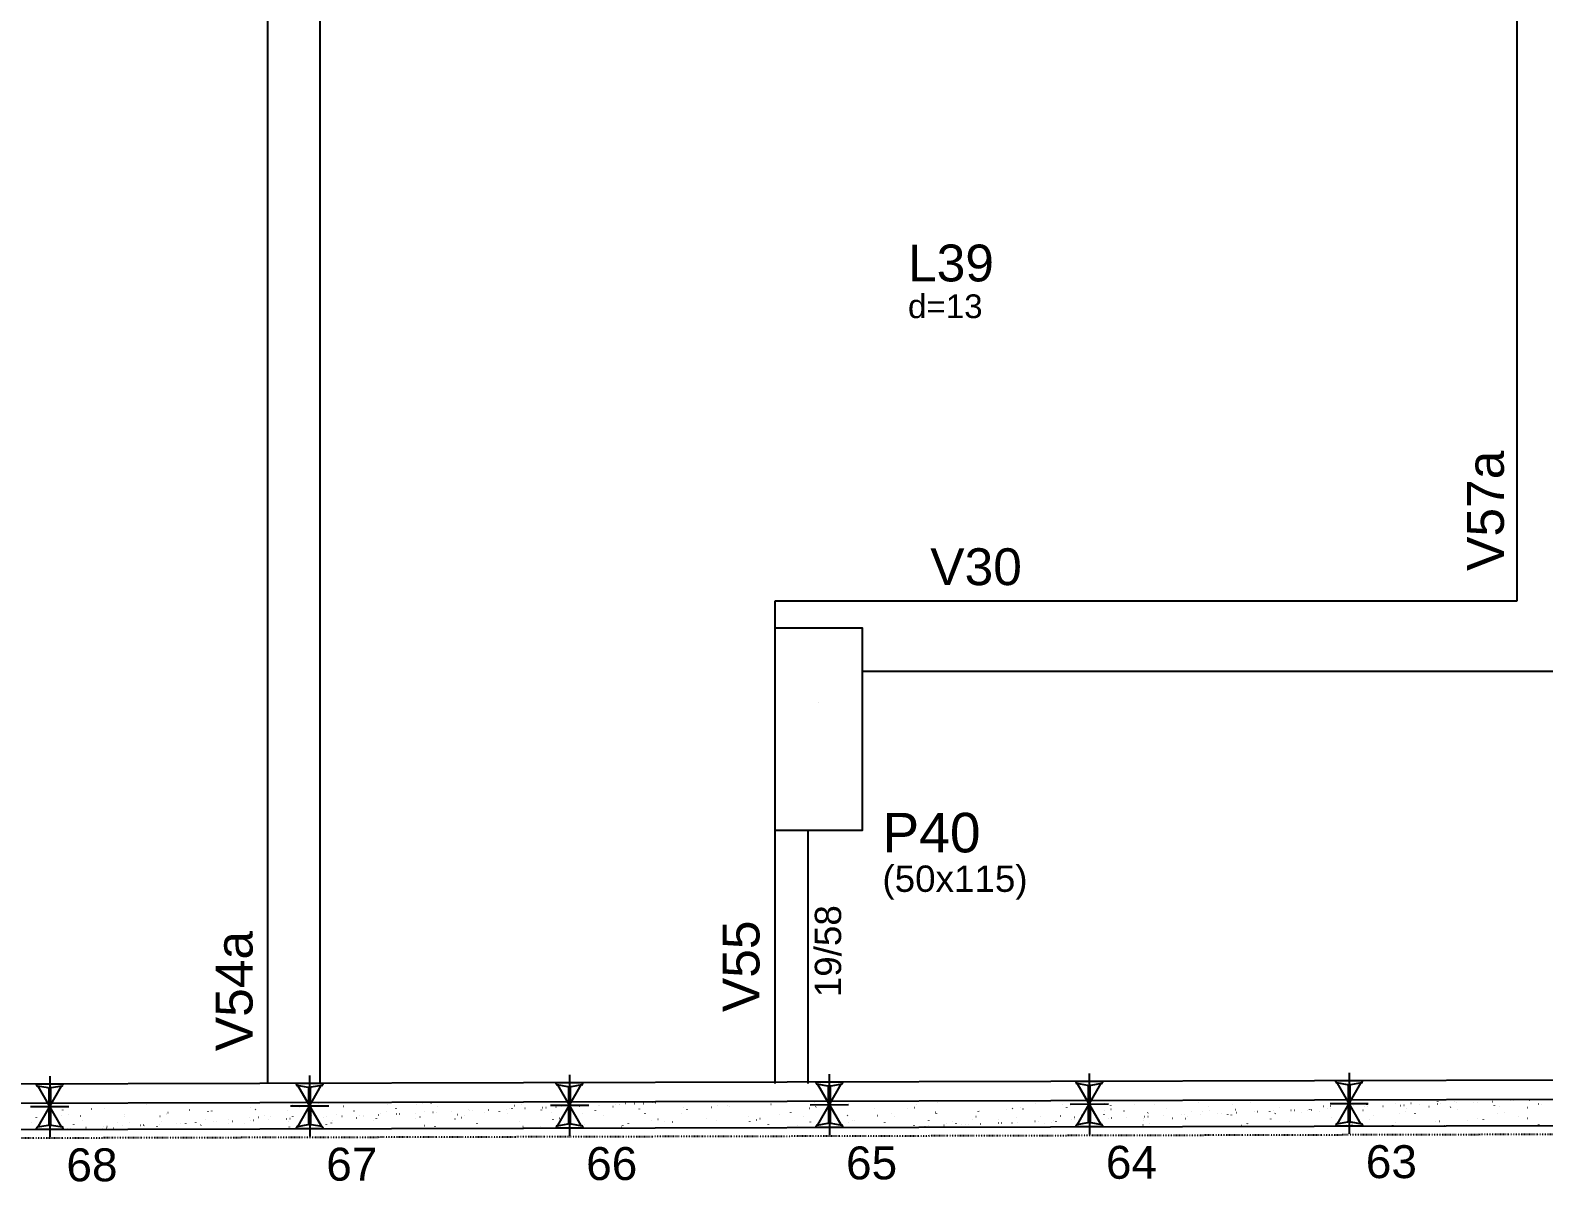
# Model space of a CAD drawing. Header units: millimetres. Extents: x 4424 to 9312, y 4538 to 9372.
# Drawn here: x 6806 to 7667, y 4543 to 5199 of the extents above; entities that cross this region are included whole.
import ezdxf

# ---------------------------------------------------------------- set-up
doc = ezdxf.new("R2010")
doc.units = ezdxf.units.MM
doc.linetypes.add('ESTILO_TQS_0003', pattern=[1.5, 0.5, -0.4, 0.1, -0.5])
for name, color, linetype in [('1', 4, 'Continuous'), ('11', 22, 'Continuous'), ('12', 3, 'Continuous'), ('13', 76, 'Continuous'), ('19', 5, 'Continuous'), ('24', 5, 'ESTILO_TQS_0003'), ('242', 3, 'Continuous'), ('3', 2, 'Continuous'), ('49', 20, 'Continuous'), ('51', 6, 'Continuous'), ('52', 21, 'Continuous'), ('8', 5, 'Continuous'), ('9', 3, 'Continuous')]:
    doc.layers.add(name, color=color, linetype=linetype)
doc.styles.get("Standard").update_dxf_attribs({"font": 'arial.ttf'})

# ---------------------------------------------------------------- blocks, each defined once
blk = doc.blocks.new('_H9EFD498501-001')
for p, q in [((2506.177121, 198.42172), (2506.222778, 198.481222)), ((2604.336823, 198.464468), (2604.410045, 198.480701)), ((2663.979261, 198.79632), (2664.052483, 198.812553)), ((2669.539872, 198.382314), (2669.549661, 198.456672)), ((2719.960588, 198.316524), (2720.033811, 198.332757)), ((2724.625448, 198.477917), (2724.671105, 198.537419)), ((2752.568066, 198.768262), (2752.577855, 198.84262)), ((2835.49347, 198.373447), (2835.50326, 198.447805)), ((2850.699187, 198.642496), (2850.774115, 198.645768)), ((2852.572402, 198.724282), (2852.647331, 198.727554)), ((2859.331887, 199.365395), (2859.332812, 199.372425)), ((2861.413979, 199.110314), (2861.488907, 199.113585)), ((2870.6838, 199.070729), (2870.729457, 199.130231)), ((2943.187919, 198.682868), (2943.233576, 198.742369)), ((2957.065896, 199.319275), (2957.139118, 199.335508)), ((2968.154958, 199.594857), (2968.187846, 199.637718)), ((3013.047224, 198.839479), (3013.120446, 198.855712)), ((3025.285485, 199.356528), (3025.295275, 199.430886)), ((3069.028552, 198.359683), (3069.101774, 198.375915)), ((3108.137469, 198.404025), (3108.147258, 198.478384)), ((3161.636246, 198.739064), (3161.681904, 198.798566)), ((3186.603285, 199.651054), (3186.648943, 199.710555)), ((3191.165663, 198.789973), (3191.175452, 198.864331)), ((3274.091067, 198.395158), (3274.100857, 198.469516)), ((3282.727559, 198.419887), (3282.773216, 198.479389)), ((3297.929484, 199.387107), (3297.939273, 199.461465)), ((3307.694598, 199.331876), (3307.740255, 199.391378)), ((3308.389582, 198.521556), (3308.46451, 198.524827)), ((3310.16108, 200.255246), (3310.234303, 200.271479)), ((3318.504945, 198.963202), (3318.579874, 198.966473)), ((3320.37816, 199.044988), (3320.453089, 199.04826)), ((3329.219737, 199.43102), (3329.294666, 199.434291)), ((3332.661637, 200.243865), (3332.707294, 200.303367)), ((3339.3351, 199.872666), (3339.410029, 199.875938)), ((3341.208316, 199.954452), (3341.283244, 199.957724)), ((3350.049893, 200.340484), (3350.124821, 200.343755)), ((2499.922097, 190.270015), (2499.967754, 190.329516)), ((2514.307171, 191.395932), (2514.380394, 191.412165)), ((2514.923008, 194.462833), (2514.932797, 194.537191)), ((2517.968282, 192.207581), (2518.041504, 192.223814)), ((2524.889136, 191.182004), (2524.934793, 191.241505)), ((2531.148278, 195.129516), (2531.2215, 195.145749)), ((2538.761424, 195.454781), (2538.771214, 195.529139)), ((2549.856175, 192.093993), (2549.901832, 192.153495)), ((2550.024738, 190.968745), (2550.034528, 191.043103)), ((2562.776051, 197.78518), (2562.78584, 197.859539)), ((2570.288499, 190.916136), (2570.361722, 190.932369)), ((2573.936575, 192.518381), (2573.946365, 192.59274)), ((2573.949609, 191.727785), (2574.022832, 191.744018)), ((2574.823214, 193.005982), (2574.868871, 193.065484)), ((2587.129605, 194.64972), (2587.202828, 194.665953)), ((2597.774992, 193.51033), (2597.784781, 193.584688)), ((2599.790253, 193.917971), (2599.83591, 193.977473)), ((2621.013409, 189.950838), (2621.059067, 190.010339)), ((2621.789618, 195.840729), (2621.799408, 195.915087)), ((2624.757292, 194.829961), (2624.802949, 194.889462)), ((2626.269827, 190.43634), (2626.343049, 190.452573)), ((2629.930937, 191.247989), (2630.004159, 191.264222)), ((2632.950143, 190.57393), (2632.959932, 190.648288)), ((2643.110933, 194.169924), (2643.184156, 194.186157)), ((2644.270848, 189.62964), (2644.345776, 189.632912)), ((2645.701455, 197.390365), (2645.711245, 197.464724)), ((2645.980448, 190.862827), (2646.026106, 190.922328)), ((2649.724331, 195.74195), (2649.769988, 195.801451)), ((2653.112425, 190.015672), (2653.187353, 190.018943)), ((2656.788559, 191.565878), (2656.798349, 191.640237)), ((2660.31815, 197.984672), (2660.391373, 198.000905)), ((2663.227788, 190.457318), (2663.302716, 190.460589)), ((2665.101003, 190.539104), (2665.175932, 190.542376)), ((2670.947487, 191.774816), (2670.993145, 191.834317)), ((2673.94258, 190.925136), (2674.017509, 190.928407)), ((2674.69137, 196.653939), (2674.737027, 196.71344)), ((2680.803186, 193.896278), (2680.812975, 193.970636)), ((2682.251155, 189.956544), (2682.324377, 189.972777)), ((2684.057943, 191.366782), (2684.132872, 191.370054)), ((2685.912265, 190.768193), (2685.985487, 190.784426)), ((2685.931159, 191.448569), (2686.006087, 191.45184)), ((2693.517528, 189.562976), (2693.563185, 189.622478)), ((2694.772735, 191.8346), (2694.847664, 191.837872)), ((2695.914527, 192.686805), (2695.960184, 192.746306)), ((2699.092261, 193.690128), (2699.165483, 193.70636)), ((2699.658409, 197.565928), (2699.704066, 197.62543)), ((2704.715023, 195.445914), (2704.724812, 195.520272)), ((2704.888099, 192.276246), (2704.963027, 192.279518)), ((2706.761314, 192.358033), (2706.836243, 192.361304)), ((2715.602891, 192.744064), (2715.677819, 192.747336)), ((2715.802127, 189.621427), (2715.811916, 189.695786)), ((2716.299478, 197.504876), (2716.372701, 197.521109)), ((2718.484567, 190.474965), (2718.530225, 190.534467)), ((2720.881566, 193.598794), (2720.927223, 193.658296)), ((2725.718254, 193.185711), (2725.793183, 193.188982)), ((2727.591469, 193.267497), (2727.666398, 193.270769)), ((2728.553439, 196.437862), (2728.563229, 196.512221)), ((2736.433046, 193.653529), (2736.507975, 193.6568)), ((2739.816753, 191.951826), (2739.826543, 192.026185)), ((2741.893593, 190.288397), (2741.966815, 190.30463)), ((2743.451606, 191.386954), (2743.497264, 191.446456)), ((2745.848605, 194.510783), (2745.894262, 194.570285)), ((2746.548409, 194.095175), (2746.623338, 194.098446)), ((2748.421625, 194.176961), (2748.496553, 194.180233)), ((2755.073589, 193.210331), (2755.146811, 193.226564)), ((2757.263202, 194.562993), (2757.33813, 194.566264)), ((2763.72859, 193.501463), (2763.73838, 193.575821)), ((2767.378565, 195.004639), (2767.453493, 195.007911)), ((2768.418645, 192.298944), (2768.464303, 192.358445)), ((2769.25178, 195.086426), (2769.326709, 195.089697)), ((2770.815644, 195.422772), (2770.861301, 195.482274)), ((2772.280806, 197.02508), (2772.354028, 197.041313)), ((2775.941916, 197.836728), (2776.015138, 197.852961)), ((2778.093357, 195.472457), (2778.168286, 195.475729)), ((2787.567007, 194.493411), (2787.576796, 194.56777)), ((2788.20872, 195.914103), (2788.283649, 195.917375)), ((2790.081936, 195.99589), (2790.156864, 195.999161)), ((2793.385685, 193.210933), (2793.431342, 193.270434)), ((2795.782683, 196.334762), (2795.82834, 196.394263)), ((2797.874921, 189.808601), (2797.948143, 189.824834)), ((2798.830321, 190.007375), (2798.84011, 190.081733)), ((2798.923512, 196.381921), (2798.998441, 196.385193)), ((2809.038876, 196.823568), (2809.113804, 196.826839)), ((2810.912091, 196.905354), (2810.98702, 196.908625)), ((2811.054917, 192.730535), (2811.128139, 192.746768)), ((2811.581633, 196.82381), (2811.591423, 196.898169)), ((2818.352724, 194.122922), (2818.398381, 194.182423)), ((2819.753668, 197.291386), (2819.828597, 197.294657)), ((2820.749722, 197.246751), (2820.795379, 197.306252)), ((2822.742158, 191.557011), (2822.751947, 191.63137)), ((2828.262134, 196.545284), (2828.335356, 196.561517)), ((2829.869031, 197.733032), (2829.94396, 197.736303)), ((2831.742247, 197.814818), (2831.817175, 197.81809)), ((2831.923244, 197.356932), (2831.996466, 197.373165)), ((2840.583823, 198.20085), (2840.658752, 198.204121)), ((2843.319763, 195.034911), (2843.36542, 195.094413)), ((2845.716761, 198.15874), (2845.762418, 198.218241)), ((2846.580574, 192.54896), (2846.590363, 192.623318)), ((2867.036245, 192.250739), (2867.109467, 192.266972)), ((2868.286802, 195.9469), (2868.332459, 196.006402)), ((2870.595201, 194.879359), (2870.60499, 194.953717)), ((2881.755725, 189.61256), (2881.765515, 189.686918)), ((2884.243462, 196.065487), (2884.316684, 196.08172)), ((2887.904572, 196.877136), (2887.977794, 196.893369)), ((2893.253841, 196.858889), (2893.299498, 196.918391)), ((2894.507038, 196.428995), (2894.516827, 196.503354)), ((2905.594141, 190.604509), (2905.603931, 190.678867)), ((2911.965856, 189.619173), (2912.011513, 189.678674)), ((2918.22088, 197.770879), (2918.266537, 197.83038)), ((2918.345454, 197.420944), (2918.355243, 197.495302)), ((2923.017573, 191.770943), (2923.090795, 191.787176)), ((2929.608768, 192.934908), (2929.618557, 193.009266)), ((2936.932895, 190.531162), (2936.978552, 190.590664)), ((2940.22479, 195.585691), (2940.298012, 195.601924)), ((2943.8859, 196.39734), (2943.959122, 196.413573)), ((2953.520605, 194.484544), (2953.530395, 194.558902)), ((2961.899934, 191.443151), (2961.945591, 191.502653)), ((2977.359021, 195.476493), (2977.368811, 195.550851)), ((2978.998901, 191.291147), (2979.072123, 191.30738)), ((2986.866973, 192.35514), (2986.91263, 192.414642)), ((2988.622335, 190.990456), (2988.632125, 191.064815)), ((2996.206118, 195.105895), (2996.27934, 195.122128)), ((2999.867228, 195.917544), (2999.94045, 195.933777)), ((3001.373648, 197.806892), (3001.383437, 197.88125)), ((3011.834012, 193.26713), (3011.879669, 193.326631)), ((3012.534173, 192.540093), (3012.543962, 192.614451)), ((3034.980228, 190.811351), (3035.053451, 190.827584)), ((3036.372589, 193.532041), (3036.382378, 193.6064)), ((3036.801051, 194.179119), (3036.846708, 194.23862)), ((3052.187446, 194.626099), (3052.260668, 194.642332)), ((3055.848556, 195.437748), (3055.921778, 195.453981)), ((3058.024207, 190.211985), (3058.069865, 190.271486)), ((3060.387215, 195.86244), (3060.397005, 195.936799)), ((3061.76809, 195.091108), (3061.813747, 195.150609)), ((3071.54774, 190.595641), (3071.55753, 190.67)), ((3082.991247, 191.123974), (3083.036904, 191.183475)), ((3084.299053, 197.412077), (3084.308842, 197.486435)), ((3086.735129, 196.003097), (3086.780786, 196.062599)), ((3090.961556, 190.331555), (3091.034779, 190.347788)), ((3095.386156, 191.58759), (3095.395946, 191.661948)), ((3107.958286, 192.035963), (3108.003943, 192.095465)), ((3108.168774, 194.146303), (3108.241996, 194.162536)), ((3110.203391, 189.86856), (3110.278319, 189.871831)), ((3111.702168, 196.915086), (3111.747825, 196.974588)), ((3111.829884, 194.957952), (3111.903106, 194.974185)), ((3112.076606, 189.950346), (3112.151535, 189.953617)), ((3119.400783, 193.917989), (3119.410572, 193.992347)), ((3120.918183, 190.336378), (3120.993112, 190.339649)), ((3125.00988, 197.879886), (3125.083102, 197.896119)), ((3130.528326, 189.824123), (3130.573984, 189.883625)), ((3131.033546, 190.778024), (3131.108475, 190.781295)), ((3132.906762, 190.85981), (3132.98169, 190.863082)), ((3132.925325, 192.947952), (3132.970982, 193.007454)), ((3136.669207, 197.827075), (3136.714864, 197.886577)), ((3141.748338, 191.245842), (3141.823267, 191.249113)), ((3143.31262, 195.467625), (3143.32241, 195.541984)), ((3146.942884, 189.851759), (3147.016106, 189.867992)), ((3151.863702, 191.687488), (3151.93863, 191.69076)), ((3153.736917, 191.769274), (3153.811846, 191.772546)), ((3154.399724, 189.643139), (3154.409513, 189.717497)), ((3155.495365, 190.736113), (3155.541023, 190.795614)), ((3157.892364, 193.859941), (3157.938021, 193.919443)), ((3162.578494, 192.155306), (3162.653422, 192.158577)), ((3164.150101, 193.666507), (3164.223324, 193.68274)), ((3167.151036, 196.459574), (3167.160826, 196.533932)), ((3167.811211, 194.478156), (3167.884434, 194.494389)), ((3172.693857, 192.596952), (3172.768786, 192.600224)), ((3174.567072, 192.678739), (3174.642001, 192.68201)), ((3178.41435, 191.973538), (3178.42414, 192.047896)), ((3180.462405, 191.648102), (3180.508062, 191.707603)), ((3180.991208, 197.40009), (3181.06443, 197.416323)), ((3182.859403, 194.771931), (3182.90506, 194.831432)), ((3183.408649, 193.06477), (3183.483578, 193.068042)), ((3193.524012, 193.506417), (3193.598941, 193.509688)), ((3195.397228, 193.588203), (3195.472156, 193.591474)), ((3202.326187, 193.523174), (3202.335977, 193.597532)), ((3204.238805, 193.974234), (3204.313733, 193.977506)), ((3205.429444, 192.560091), (3205.475101, 192.619592)), ((3207.826442, 195.68392), (3207.872099, 195.743421)), ((3214.354168, 194.415881), (3214.429096, 194.419152)), ((3216.227383, 194.497667), (3216.302312, 194.500939)), ((3220.131429, 193.186711), (3220.204651, 193.202944)), ((3223.792539, 193.998359), (3223.865761, 194.014592)), ((3225.06896, 194.883699), (3225.143889, 194.88697)), ((3226.164604, 194.515123), (3226.174393, 194.589481)), ((3230.396483, 193.47208), (3230.44214, 193.531582)), ((3232.793481, 196.595909), (3232.839138, 196.65541)), ((3235.184323, 195.325345), (3235.259252, 195.328616)), ((3236.972535, 196.920294), (3237.045758, 196.936527)), ((3237.057539, 195.407131), (3237.132467, 195.410403)), ((3237.427918, 190.029086), (3237.437707, 190.103445)), ((3245.899115, 195.793163), (3245.974044, 195.796434)), ((3250.17923, 196.845522), (3250.18902, 196.91988)), ((3255.363522, 194.384069), (3255.409179, 194.443571)), ((3256.014479, 196.234809), (3256.089407, 196.238081)), ((3257.76052, 197.507898), (3257.806177, 197.5674)), ((3257.887694, 196.316596), (3257.962623, 196.319867)), ((3261.339755, 191.578723), (3261.349544, 191.653081)), ((3266.729271, 196.702627), (3266.8042, 196.705899)), ((3276.112757, 192.706915), (3276.185979, 192.723148)), ((3276.844634, 197.144273), (3276.919563, 197.147545)), ((3278.71785, 197.22606), (3278.792778, 197.229331)), ((3279.773867, 193.518563), (3279.847089, 193.534796)), ((3280.330561, 195.296058), (3280.376218, 195.35556)), ((3285.178171, 192.570671), (3285.187961, 192.64503)), ((3287.559426, 197.612091), (3287.634355, 197.615363)), ((3292.953863, 196.440498), (3293.027085, 196.456731)), ((3297.67479, 198.053738), (3297.749718, 198.057009)), ((3299.548005, 198.135524), (3299.622934, 198.138795)), ((3305.2976, 196.208048), (3305.343257, 196.267549)), ((3309.192798, 194.90107), (3309.202587, 194.975429)), ((3320.353322, 189.634271), (3320.363112, 189.70863)), ((3330.264639, 197.120037), (3330.310296, 197.179538)), ((3332.094085, 192.227119), (3332.167307, 192.243352)), ((3333.104635, 196.450707), (3333.114424, 196.525065)), ((3335.755195, 193.038767), (3335.828417, 193.055)), ((3344.191739, 190.62622), (3344.201528, 190.700578)), ((3348.935191, 195.960702), (3349.008413, 195.976935)), ((3348.976654, 189.88032), (3349.022311, 189.939822)), ((3355.231678, 198.032026), (3355.277335, 198.091527)), ((3356.943051, 197.442655), (3356.952841, 197.517014)), ((2497.099954, 187.581184), (2497.173177, 187.597417)), ((2501.625891, 183.500604), (2501.625891, 183.500604)), ((2501.625891, 183.500604), (2501.625891, 183.500604)), ((2502.171695, 187.646397), (2502.181485, 187.720756)), ((2504.026871, 183.506456), (2504.026871, 183.506456)), ((2504.026871, 183.506456), (2504.026871, 183.506456)), ((2507.301337, 183.649422), (2507.376265, 183.652694)), ((2513.483608, 183.529503), (2513.483608, 183.529503)), ((2513.483608, 183.529503), (2513.483608, 183.529503)), ((2517.4167, 184.091068), (2517.491628, 184.09434)), ((2519.027533, 183.543014), (2519.027533, 183.543014)), ((2519.027533, 183.543014), (2519.027533, 183.543014)), ((2519.027533, 183.543014), (2519.027533, 183.543014)), ((2519.289915, 184.172855), (2519.364844, 184.176126)), ((2521.145253, 186.302881), (2521.19091, 186.362382)), ((2525.341324, 183.558402), (2525.341324, 183.558402)), ((2526.010112, 188.638346), (2526.019901, 188.712704)), ((2528.131492, 184.558886), (2528.206421, 184.562158)), ((2537.199041, 183.587301), (2537.199041, 183.587301)), ((2537.199041, 183.587301), (2537.199041, 183.587301)), ((2537.199041, 183.587301), (2537.199041, 183.587301)), ((2537.230604, 183.587377), (2537.230604, 183.587377)), ((2537.273426, 184.15231), (2537.283215, 184.226668)), ((2538.246855, 185.000533), (2538.321784, 185.003804)), ((2539.901286, 184.179453), (2539.974508, 184.195686)), ((2540.120071, 185.082319), (2540.194999, 185.08559)), ((2543.340245, 183.602267), (2543.340245, 183.602267)), ((2543.340245, 183.602267), (2543.340245, 183.602267)), ((2543.715294, 184.091041), (2543.760951, 184.150543)), ((2546.112292, 187.21487), (2546.157949, 187.274372)), ((2548.961647, 185.468351), (2549.036576, 185.471622)), ((2549.056757, 183.616199), (2549.056757, 183.616199)), ((2549.056757, 183.616199), (2549.056757, 183.616199)), ((2549.056757, 183.616199), (2549.056757, 183.616199)), ((2553.081282, 187.101388), (2553.154504, 187.117621)), ((2559.077011, 185.909997), (2559.151939, 185.913268)), ((2560.914474, 183.645098), (2560.914474, 183.645098)), ((2560.914474, 183.645098), (2560.914474, 183.645098)), ((2560.950226, 185.991783), (2561.025155, 185.995055)), ((2561.185263, 185.701946), (2561.195052, 185.776304)), ((2567.652956, 183.66152), (2567.652956, 183.66152)), ((2567.652956, 183.66152), (2567.652956, 183.66152)), ((2568.682333, 185.00303), (2568.72799, 185.062532)), ((2569.791803, 186.377815), (2569.866731, 186.381086)), ((2571.079331, 188.126859), (2571.124988, 188.186361)), ((2572.77219, 183.673997), (2572.77219, 183.673997)), ((2572.77219, 183.673997), (2572.77219, 183.673997)), ((2579.907166, 186.819461), (2579.982095, 186.822733)), ((2581.780382, 186.901247), (2581.85531, 186.904519)), ((2584.629907, 183.702895), (2584.629907, 183.702895)), ((2585.023679, 186.693895), (2585.033469, 186.768253)), ((2590.621958, 187.287279), (2590.696887, 187.29055)), ((2591.965668, 183.720774), (2591.965668, 183.720774)), ((2591.965668, 183.720774), (2591.965668, 183.720774)), ((2593.649372, 185.91502), (2593.695029, 185.974521)), ((2596.02246, 183.73066), (2596.02246, 183.73066)), ((2596.02246, 183.73066), (2596.02246, 183.73066)), ((2596.04637, 189.038848), (2596.092027, 189.09835)), ((2596.487623, 183.731794), (2596.487623, 183.731794)), ((2600.737322, 187.728925), (2600.81225, 187.732197)), ((2602.610537, 187.810712), (2602.685466, 187.813983)), ((2608.345339, 183.760693), (2608.345339, 183.760693)), ((2608.345339, 183.760693), (2608.345339, 183.760693)), ((2608.345339, 183.760693), (2608.345339, 183.760693)), ((2609.038306, 189.024294), (2609.048095, 189.098652)), ((2609.06261, 186.621592), (2609.135832, 186.637825)), ((2611.452114, 188.196743), (2611.527042, 188.200015)), ((2616.27838, 183.780027), (2616.27838, 183.780027)), ((2616.27838, 183.780027), (2616.27838, 183.780027)), ((2618.616411, 186.827009), (2618.662068, 186.88651)), ((2620.203056, 183.789592), (2620.20862, 183.831853)), ((2620.203056, 183.789592), (2620.203056, 183.789592)), ((2620.203056, 183.789592), (2620.203056, 183.789592)), ((2621.567477, 188.63839), (2621.642406, 188.641661)), ((2623.440692, 188.720176), (2623.515621, 188.723447)), ((2632.060772, 183.81849), (2632.060772, 183.81849)), ((2632.060772, 183.81849), (2632.060772, 183.81849)), ((2632.282269, 189.106207), (2632.357198, 189.109479)), ((2640.591091, 183.83928), (2640.591091, 183.83928)), ((2640.591091, 183.83928), (2640.591091, 183.83928)), ((2642.397632, 189.547854), (2642.472561, 189.551125)), ((2643.58345, 187.738998), (2643.629107, 187.798499)), ((2643.918489, 183.847389), (2643.918489, 183.847389)), ((2644.037247, 184.749443), (2644.047036, 184.823802)), ((2654.814316, 183.873943), (2654.814316, 183.873943)), ((2654.814316, 183.873943), (2654.814316, 183.873943)), ((2655.776205, 183.876288), (2655.776205, 183.876288)), ((2664.903803, 183.898533), (2664.903803, 183.898533)), ((2664.903803, 183.898533), (2664.903803, 183.898533)), ((2665.043938, 186.141796), (2665.11716, 186.158029)), ((2667.633922, 183.905186), (2667.633922, 183.905186)), ((2667.633922, 183.905186), (2667.633922, 183.905186)), ((2667.633922, 183.905186), (2667.633922, 183.905186)), ((2668.051873, 187.079842), (2668.061663, 187.154201)), ((2668.550489, 188.650987), (2668.596146, 188.710489)), ((2679.491638, 183.934085), (2679.491638, 183.934085)), ((2679.491638, 183.934085), (2679.491638, 183.934085)), ((2679.491638, 183.934085), (2679.491638, 183.934085)), ((2689.216515, 183.957786), (2689.216515, 183.957786)), ((2689.216515, 183.957786), (2689.216515, 183.957786)), ((2691.349355, 183.962984), (2691.349355, 183.962984)), ((2691.349355, 183.962984), (2691.349355, 183.962984)), ((2691.96371, 188.629479), (2691.9735, 188.703837)), ((2703.207071, 183.991883), (2703.207071, 183.991883)), ((2703.207071, 183.991883), (2703.207071, 183.991883)), ((2713.529226, 184.017039), (2713.529226, 184.017039)), ((2713.529226, 184.017039), (2713.529226, 184.017039)), ((2713.606172, 184.017226), (2713.606172, 184.017226)), ((2713.606172, 184.017226), (2713.606172, 184.017226)), ((2715.064787, 184.020781), (2715.064787, 184.020781)), ((2721.025266, 185.662), (2721.098488, 185.678233)), ((2726.922504, 184.04968), (2726.922504, 184.04968)), ((2726.922504, 184.04968), (2726.922504, 184.04968)), ((2726.922504, 184.04968), (2726.922504, 184.04968)), ((2727.065441, 185.135391), (2727.07523, 185.209749)), ((2737.841938, 184.076292), (2737.841938, 184.076292)), ((2737.841938, 184.076292), (2737.841938, 184.076292)), ((2738.232483, 189.476748), (2738.305705, 189.492981)), ((2738.78022, 184.078579), (2738.78022, 184.078579)), ((2738.78022, 184.078579), (2738.78022, 184.078579)), ((2738.78022, 184.078579), (2738.78022, 184.078579)), ((2750.637937, 184.107477), (2750.637937, 184.107477)), ((2750.637937, 184.107477), (2750.637937, 184.107477)), ((2750.977278, 186.685027), (2750.987067, 186.759386)), ((2762.154649, 184.135545), (2762.154649, 184.135545)), ((2762.163622, 184.147238), (2762.209279, 184.20674)), ((2762.495653, 184.136376), (2762.495653, 184.136376)), ((2762.495653, 184.136376), (2762.495653, 184.136376)), ((2772.398028, 184.160509), (2772.398028, 184.160509)), ((2772.398028, 184.160509), (2772.398028, 184.160509)), ((2774.35337, 184.165275), (2774.35337, 184.165275)), ((2774.815694, 187.676976), (2774.825483, 187.751334)), ((2777.006594, 185.182204), (2777.079816, 185.198437)), ((2786.211086, 184.194173), (2786.211086, 184.194173)), ((2786.467361, 184.194798), (2786.467361, 184.194798)), ((2787.130661, 185.059227), (2787.176318, 185.118729)), ((2794.213811, 188.996952), (2794.287033, 189.013185)), ((2798.068803, 184.223072), (2798.068803, 184.223072)), ((2798.068803, 184.223072), (2798.068803, 184.223072)), ((2798.068803, 184.223072), (2798.068803, 184.223072)), ((2809.926519, 184.251971), (2809.926519, 184.251971)), ((2809.926519, 184.251971), (2809.926519, 184.251971)), ((2809.990845, 184.740576), (2810.000635, 184.814934)), ((2810.780073, 184.254051), (2810.780073, 184.254051)), ((2812.0977, 185.971216), (2812.143357, 186.030718)), ((2821.784236, 184.28087), (2821.784236, 184.28087)), ((2821.784236, 184.28087), (2821.784236, 184.28087)), ((2831.189884, 184.303792), (2831.189884, 184.303792)), ((2831.189884, 184.303792), (2831.189884, 184.303792)), ((2832.987922, 184.702408), (2833.061144, 184.718641)), ((2833.641952, 184.309768), (2833.641952, 184.309768)), ((2833.829261, 185.732525), (2833.839051, 185.806883)), ((2835.092784, 184.313304), (2835.092784, 184.313304)), ((2837.064739, 186.883206), (2837.110396, 186.942707)), ((2845.499668, 184.338667), (2845.499668, 184.338667)), ((2850.195139, 188.517156), (2850.268361, 188.533389)), ((2853.856249, 189.328804), (2853.929471, 189.345037)), ((2857.357385, 184.367566), (2857.357385, 184.367566)), ((2857.357385, 184.367566), (2857.357385, 184.367566)), ((2857.357385, 184.367566), (2857.357385, 184.367566)), ((2857.843888, 188.062924), (2857.853677, 188.137282)), ((2859.405496, 184.372557), (2859.405496, 184.372557)), ((2862.031778, 187.795195), (2862.077435, 187.854696)), ((2869.215101, 184.396464), (2869.215101, 184.396464)), ((2869.215101, 184.396464), (2869.215101, 184.396464)), ((2869.215101, 184.396464), (2869.215101, 184.396464)), ((2881.072818, 184.425363), (2881.072818, 184.425363)), ((2881.072818, 184.425363), (2881.072818, 184.425363)), ((2883.718208, 184.43181), (2883.718208, 184.43181)), ((2886.998817, 188.707184), (2887.044474, 188.766685)), ((2889.98174, 184.447075), (2889.98174, 184.447075)), ((2889.98174, 184.447075), (2889.98174, 184.447075)), ((2889.98174, 184.447075), (2889.98174, 184.447075)), ((2892.930534, 184.454262), (2892.930534, 184.454262)), ((2892.930534, 184.454262), (2892.930534, 184.454262)), ((2904.788251, 184.483161), (2904.788251, 184.483161)), ((2906.176467, 188.03736), (2906.249689, 188.053593)), ((2908.030919, 184.491063), (2908.030919, 184.491063)), ((2908.030919, 184.491063), (2908.030919, 184.491063)), ((2908.030919, 184.491063), (2908.030919, 184.491063)), ((2908.221973, 184.74005), (2908.26763, 184.799551)), ((2909.837577, 188.849008), (2909.910799, 188.865241)), ((2916.645967, 184.512059), (2916.645967, 184.512059)), ((2916.645967, 184.512059), (2916.645967, 184.512059)), ((2916.645967, 184.512059), (2916.645967, 184.512059)), ((2916.857455, 186.118472), (2916.867245, 186.192831)), ((2928.503684, 184.540958), (2928.503684, 184.540958)), ((2928.503684, 184.540958), (2928.503684, 184.540958)), ((2928.503684, 184.540958), (2928.503684, 184.540958)), ((2932.343631, 184.550316), (2932.343631, 184.550316)), ((2932.343631, 184.550316), (2932.343631, 184.550316)), ((2932.343631, 184.550316), (2932.343631, 184.550316)), ((2933.189012, 185.652039), (2933.234669, 185.711541)), ((2940.3614, 184.569857), (2940.3614, 184.569857)), ((2940.3614, 184.569857), (2940.3614, 184.569857)), ((2940.769293, 187.668109), (2940.779082, 187.742467)), ((2948.773596, 184.590358), (2948.773596, 184.590358)), ((2948.773596, 184.590358), (2948.773596, 184.590358)), ((2948.773596, 184.590358), (2948.773596, 184.590358)), ((2952.219116, 184.598755), (2952.219116, 184.598755)), ((2952.219116, 184.598755), (2952.219116, 184.598755)), ((2956.656342, 184.60957), (2956.656342, 184.60957)), ((2956.656342, 184.60957), (2956.656342, 184.60957)), ((2956.656342, 184.60957), (2956.656342, 184.60957)), ((2958.156051, 186.564028), (2958.201708, 186.62353)), ((2962.157794, 187.557564), (2962.231017, 187.573797)), ((2964.076833, 184.627654), (2964.076833, 184.627654)), ((2964.607709, 188.660057), (2964.617498, 188.734416)), ((2965.818905, 188.369212), (2965.892127, 188.385445)), ((2975.934549, 184.656553), (2975.934549, 184.656553)), ((2980.969054, 184.668823), (2980.969054, 184.668823)), ((2980.969054, 184.668823), (2980.969054, 184.668823)), ((2980.969054, 184.668823), (2980.969054, 184.668823)), ((2983.12309, 187.476017), (2983.168747, 187.535519)), ((2987.792266, 184.685452), (2987.792266, 184.685452)), ((2987.792266, 184.685452), (2987.792266, 184.685452)), ((2987.792266, 184.685452), (2987.792266, 184.685452)), ((2991.709348, 184.694998), (2991.709348, 184.694998)), ((2991.709348, 184.694998), (2991.709348, 184.694998)), ((2995.93725, 184.879592), (2996.012179, 184.882864)), ((2999.649982, 184.71435), (2999.649982, 184.71435)), ((2999.649982, 184.71435), (2999.649982, 184.71435)), ((2999.78286, 185.723657), (2999.792649, 185.798016)), ((3005.281766, 184.728076), (3005.281766, 184.728076)), ((3005.281766, 184.728076), (3005.281766, 184.728076)), ((3005.693131, 185.264178), (3005.738788, 185.323679)), ((3006.052614, 185.321238), (3006.127542, 185.32451)), ((3007.565452, 184.733641), (3007.565452, 184.733641)), ((3007.565452, 184.733641), (3007.565452, 184.733641)), ((3007.565452, 184.733641), (3007.565452, 184.733641)), ((3007.925829, 185.403025), (3008.000758, 185.406296)), ((3008.090129, 188.388007), (3008.135787, 188.447508)), ((3011.507699, 184.743249), (3011.507699, 184.743249)), ((3011.507699, 184.743249), (3011.507699, 184.743249)), ((3016.767406, 185.789056), (3016.842334, 185.792328)), ((3018.139122, 187.077768), (3018.212345, 187.094001)), ((3021.800232, 187.889416), (3021.873455, 187.905649)), ((3023.365415, 184.772148), (3023.365415, 184.772148)), ((3023.621276, 186.715606), (3023.631066, 186.789964)), ((3026.882769, 186.230703), (3026.957698, 186.233974)), ((3028.755985, 186.312489), (3028.830913, 186.315761)), ((3029.594477, 184.787329), (3029.594477, 184.787329)), ((3029.594477, 184.787329), (3029.594477, 184.787329)), ((3030.66017, 186.176167), (3030.705827, 186.235668)), ((3033.057168, 189.299996), (3033.102826, 189.359497)), ((3035.223132, 184.801046), (3035.223132, 184.801046)), ((3037.597561, 186.698521), (3037.67249, 186.701792)), ((3047.080848, 184.829945), (3047.080848, 184.829945)), ((3047.080848, 184.829945), (3047.080848, 184.829945)), ((3047.080848, 184.829945), (3047.080848, 184.829945)), ((3047.635903, 189.046005), (3047.645692, 189.120363)), ((3047.712925, 187.140167), (3047.787853, 187.143438)), ((3049.58614, 187.221953), (3049.661069, 187.225225)), ((3053.907189, 184.846582), (3053.907189, 184.846582)), ((3053.907189, 184.846582), (3053.907189, 184.846582)), ((3055.627209, 187.088156), (3055.672866, 187.147658)), ((3058.427717, 187.607985), (3058.502645, 187.611256)), ((3058.938564, 184.858844), (3058.938564, 184.858844)), ((3058.938564, 184.858844), (3058.938564, 184.858844)), ((3058.938564, 184.858844), (3058.938564, 184.858844)), ((3066.357308, 184.876924), (3066.357308, 184.876924)), ((3066.357308, 184.876924), (3066.357308, 184.876924)), ((3066.357308, 184.876924), (3066.357308, 184.876924)), ((3068.54308, 188.049631), (3068.618009, 188.052903)), ((3070.416295, 188.131418), (3070.491224, 188.134689)), ((3070.796281, 184.887743), (3070.796281, 184.887743)), ((3070.796281, 184.887743), (3070.796281, 184.887743)), ((3074.12045, 186.597972), (3074.193672, 186.614205)), ((3077.78156, 187.40962), (3077.854782, 187.425853)), ((3078.219901, 184.905835), (3078.219901, 184.905835)), ((3078.219901, 184.905835), (3078.219901, 184.905835)), ((3079.257872, 188.517449), (3079.332801, 188.520721)), ((3080.594248, 188.000145), (3080.639905, 188.059647)), ((3082.653997, 184.916641), (3082.653997, 184.916641)), ((3082.653997, 184.916641), (3082.653997, 184.916641)), ((3089.373235, 188.959095), (3089.448164, 188.962367)), ((3091.246451, 189.040882), (3091.321379, 189.044153)), ((3094.511714, 184.94554), (3094.511714, 184.94554)), ((3100.088028, 189.426913), (3100.162956, 189.430185)), ((3102.532612, 184.965088), (3102.532612, 184.965088)), ((3102.532612, 184.965088), (3102.532612, 184.965088)), ((3105.561287, 188.912134), (3105.606945, 188.971636)), ((3106.36943, 184.974439), (3106.36943, 184.974439)), ((3106.36943, 184.974439), (3106.36943, 184.974439)), ((3106.36943, 184.974439), (3106.36943, 184.974439)), ((3106.64947, 187.101554), (3106.65926, 187.175912)), ((3118.227147, 185.003337), (3118.227147, 185.003337)), ((3118.227147, 185.003337), (3118.227147, 185.003337)), ((3118.227147, 185.003337), (3118.227147, 185.003337)), ((3125.149163, 185.020207), (3125.149163, 185.020207)), ((3125.149163, 185.020207), (3125.149163, 185.020207)), ((3125.149163, 185.020207), (3125.149163, 185.020207)), ((3126.845324, 185.024341), (3126.845324, 185.024341)), ((3126.845324, 185.024341), (3126.845324, 185.024341)), ((3130.084863, 185.032236), (3130.084863, 185.032236)), ((3130.084863, 185.032236), (3130.084863, 185.032236)), ((3130.101778, 186.118175), (3130.175, 186.134408)), ((3130.561307, 188.65119), (3130.571097, 188.725548)), ((3133.762888, 186.929824), (3133.83611, 186.946057)), ((3141.94258, 185.061135), (3141.94258, 185.061135)), ((3141.94258, 185.061135), (3141.94258, 185.061135)), ((3151.158035, 185.083594), (3151.158035, 185.083594)), ((3151.158035, 185.083594), (3151.158035, 185.083594)), ((3153.800296, 185.090034), (3153.800296, 185.090034)), ((3165.658012, 185.118932), (3165.658012, 185.118932)), ((3165.658012, 185.118932), (3165.658012, 185.118932)), ((3165.658012, 185.118932), (3165.658012, 185.118932)), ((3165.663038, 185.157103), (3165.672827, 185.231461)), ((3175.470747, 185.142847), (3175.470747, 185.142847)), ((3175.470747, 185.142847), (3175.470747, 185.142847)), ((3177.515729, 185.147831), (3177.515729, 185.147831)), ((3177.515729, 185.147831), (3177.515729, 185.147831)), ((3177.515729, 185.147831), (3177.515729, 185.147831)), ((3183.941019, 185.16349), (3183.941019, 185.16349)), ((3183.941019, 185.16349), (3183.941019, 185.16349)), ((3183.941019, 185.16349), (3183.941019, 185.16349)), ((3186.083106, 185.638379), (3186.156328, 185.654612)), ((3189.373445, 185.17673), (3189.373445, 185.17673)), ((3189.373445, 185.17673), (3189.373445, 185.17673)), ((3189.574875, 186.706739), (3189.584664, 186.781097)), ((3189.744216, 186.450028), (3189.817438, 186.466261)), ((3199.783459, 185.2021), (3199.783459, 185.2021)), ((3199.783459, 185.2021), (3199.783459, 185.2021)), ((3201.231162, 185.205628), (3201.231162, 185.205628)), ((3201.231162, 185.205628), (3201.231162, 185.205628)), ((3202.924212, 189.371963), (3202.997434, 189.388196)), ((3213.088878, 185.234527), (3213.088878, 185.234527)), ((3213.413291, 187.698687), (3213.423081, 187.773046)), ((3224.09617, 185.261353), (3224.09617, 185.261353)), ((3224.141459, 185.320375), (3224.187116, 185.379876)), ((3224.946595, 185.263426), (3224.946595, 185.263426)), ((3236.804311, 185.292325), (3236.804311, 185.292325)), ((3236.804311, 185.292325), (3236.804311, 185.292325)), ((3236.804311, 185.292325), (3236.804311, 185.292325)), ((3242.732875, 185.306773), (3242.732875, 185.306773)), ((3245.725544, 185.970232), (3245.798766, 185.986465)), ((3248.408882, 185.320606), (3248.408882, 185.320606)), ((3248.662028, 185.321223), (3248.662028, 185.321223)), ((3248.662028, 185.321223), (3248.662028, 185.321223)), ((3248.662028, 185.321223), (3248.662028, 185.321223)), ((3249.108498, 186.232364), (3249.154155, 186.291865)), ((3258.90554, 188.892167), (3258.978762, 188.9084)), ((3260.519744, 185.350122), (3260.519744, 185.350122)), ((3260.519744, 185.350122), (3260.519744, 185.350122)), ((3272.37746, 185.379021), (3272.37746, 185.379021)), ((3272.426859, 185.754236), (3272.436648, 185.828594)), ((3272.721594, 185.379859), (3272.721594, 185.379859)), ((3274.075537, 187.144353), (3274.121194, 187.203854)), ((3284.235177, 185.407919), (3284.235177, 185.407919)), ((3296.092893, 185.436818), (3296.092893, 185.436818)), ((3296.092893, 185.436818), (3296.092893, 185.436818)), ((3296.092893, 185.436818), (3296.092893, 185.436818)), ((3296.441485, 188.084635), (3296.451275, 188.158994)), ((3297.034305, 185.439112), (3297.034305, 185.439112)), ((3299.042576, 188.056342), (3299.088233, 188.115843)), ((3301.524731, 185.450056), (3301.524731, 185.450056)), ((3301.706872, 185.490436), (3301.780094, 185.506669)), ((3307.95061, 185.465717), (3307.95061, 185.465717)), ((3307.95061, 185.465717), (3307.95061, 185.465717)), ((3307.95061, 185.465717), (3307.95061, 185.465717)), ((3314.886868, 188.412371), (3314.96009, 188.428604)), ((3319.808326, 185.494616), (3319.808326, 185.494616)), ((3319.808326, 185.494616), (3319.808326, 185.494616)), ((3321.347017, 185.498365), (3321.347017, 185.498365)), ((3324.009615, 188.968331), (3324.055272, 189.027833)), ((3331.666043, 185.523514), (3331.666043, 185.523514)), ((3331.666043, 185.523514), (3331.666043, 185.523514)), ((3343.523759, 185.552413), (3343.523759, 185.552413)), ((3345.659728, 185.557619), (3345.659728, 185.557619)), ((3355.381476, 185.581312), (3355.381476, 185.581312)), ((3355.381476, 185.581312), (3355.381476, 185.581312)), ((3355.381476, 185.581312), (3355.381476, 185.581312)), ((3355.455053, 186.140184), (3355.464842, 186.214542))]:
    blk.add_line(p, q)

msp = doc.modelspace()

# ---------------------------------------------------------------- linework, layer by layer
at = {"layer": '1'}
msp.add_line((7229.58, 4873.89), (7229.58, 4858.52), dxfattribs=at)
for points in [[(7652.13, 5478.52), (7652.13, 4873.89)], [(6940.63, 5379.52), (6940.63, 4599.33)], [(6970.63, 4599.41), (6970.63, 5379.52)], [(7652.13, 4873.89), (7229.58, 4873.89)], [(7279.58, 4833.89), (7661.63, 4833.89)], [(7661.63, 4833.89), (8274.91, 4833.89)], [(7229.58, 4758.89), (7229.58, 4599.04)], [(7248.58, 4599.08), (7248.58, 4743.39)]]:
    msp.add_lwpolyline(points, dxfattribs=at)
at = {"layer": '24'}
msp.add_line((8306.14, 4571.61), (4742.7, 4562.98), dxfattribs=at)
at = {"layer": '242'}
msp.add_line((7254.58, 4816.39), (7254.58, 4816.39), dxfattribs=at)
at = {"layer": '3'}
msp.add_lwpolyline([(7229.58, 4743.39), (7279.58, 4743.39), (7279.58, 4858.39), (7229.58, 4858.39), (7229.58, 4743.39)], dxfattribs=at)
at = {"layer": '49', "linetype": 'Continuous'}
for p, q in [((5530.56, 4595.9), (8276, 4602.59)), ((5530.58, 4584.9), (8286.05, 4591.61)), ((5530.62, 4569.9), (8301.11, 4576.65))]:
    msp.add_line(p, q, dxfattribs=at)
at = {"layer": '51'}
for p, q in [((6816.62, 4603.35), (6816.7, 4568.65)), ((6964.61, 4603.71), (6964.7, 4569.01)), ((7112.61, 4604.07), (7112.69, 4569.37)), ((7260.61, 4604.43), (7260.69, 4569.73)), ((7408.61, 4604.78), (7408.69, 4570.09)), ((7556.61, 4605.14), (7556.69, 4570.44)), ((6809.13, 4598.98), (6824.13, 4599.02)), ((6809.13, 4598.23), (6809.13, 4598.98)), ((6815.76, 4596.57), (6809.61, 4597.62)), ((6823.33, 4574.45), (6809.99, 4597.56)), ((6810.04, 4574.41), (6823.27, 4597.59)), ((6816.29, 4576.04), (6816.24, 4595.97)), ((6817.03, 4595.97), (6817.08, 4576.04)), ((6823.65, 4597.66), (6817.51, 4596.58)), ((6824.13, 4599.02), (6824.13, 4598.27)), ((6957.12, 4599.34), (6972.12, 4599.38)), ((6957.12, 4598.59), (6957.12, 4599.34)), ((6963.75, 4596.93), (6957.61, 4597.98)), ((6971.32, 4574.8), (6957.98, 4597.92)), ((6958.04, 4574.77), (6971.27, 4597.95)), ((6964.28, 4576.39), (6964.24, 4596.32)), ((6965.02, 4596.33), (6965.07, 4576.4)), ((6971.64, 4598.01), (6965.5, 4596.94)), ((6972.12, 4599.38), (6972.12, 4598.62)), ((7105.12, 4599.7), (7120.12, 4599.74)), ((7105.12, 4598.95), (7105.12, 4599.7)), ((7111.75, 4597.29), (7105.61, 4598.34)), ((7119.32, 4575.16), (7105.98, 4598.27)), ((7106.04, 4575.13), (7119.27, 4598.31)), ((7112.28, 4576.75), (7112.23, 4596.68)), ((7113.02, 4596.68), (7113.07, 4576.76)), ((7119.64, 4598.37), (7113.5, 4597.29)), ((7120.12, 4599.74), (7120.12, 4598.98)), ((7253.12, 4600.06), (7268.12, 4600.09)), ((7253.12, 4599.3), (7253.12, 4600.06)), ((7259.75, 4597.65), (7253.6, 4598.7)), ((7267.32, 4575.52), (7253.98, 4598.63)), ((7254.03, 4575.49), (7267.27, 4598.67)), ((7260.28, 4577.11), (7260.23, 4597.04)), ((7261.02, 4597.04), (7261.07, 4577.11)), ((7267.64, 4598.73), (7261.5, 4597.65)), ((7268.12, 4600.09), (7268.12, 4599.34)), ((7401.12, 4600.42), (7416.12, 4600.45)), ((7401.12, 4599.66), (7401.12, 4600.42)), ((7407.75, 4598.01), (7401.6, 4599.06)), ((7415.32, 4575.88), (7401.98, 4598.99)), ((7402.03, 4575.85), (7415.26, 4599.02)), ((7408.28, 4577.47), (7408.23, 4597.4)), ((7409.02, 4597.4), (7409.07, 4577.47)), ((7415.64, 4599.09), (7409.5, 4598.01)), ((7416.12, 4600.45), (7416.12, 4599.7)), ((7549.12, 4600.77), (7564.12, 4600.81)), ((7549.12, 4600.02), (7549.12, 4600.77)), ((7555.75, 4598.36), (7549.6, 4599.41)), ((7563.32, 4576.24), (7549.98, 4599.35)), ((7550.03, 4576.2), (7563.26, 4599.38)), ((7556.28, 4577.83), (7556.23, 4597.76)), ((7557.02, 4597.76), (7557.07, 4577.83)), ((7563.64, 4599.45), (7557.5, 4598.37)), ((7564.12, 4600.81), (7564.12, 4600.06)), ((6805.75, 4585.98), (6827.57, 4586.03)), ((6953.74, 4586.33), (6975.56, 4586.39)), ((7101.74, 4586.69), (7123.56, 4586.74)), ((7249.74, 4587.05), (7271.56, 4587.1)), ((7397.74, 4587.41), (7419.56, 4587.46)), ((7545.74, 4587.77), (7567.56, 4587.82)), ((7401.66, 4575.78), (7407.8, 4576.86)), ((7409.55, 4576.86), (7415.69, 4575.81)), ((7549.66, 4576.14), (7555.8, 4577.22)), ((7557.55, 4577.22), (7563.69, 4576.17)), ((6809.19, 4572.98), (6809.19, 4573.74)), ((6824.19, 4573.02), (6809.19, 4572.98)), ((6809.67, 4574.35), (6815.81, 4575.43)), ((6817.56, 4575.43), (6823.7, 4574.38)), ((6824.19, 4573.77), (6824.19, 4573.02)), ((6957.18, 4573.34), (6957.18, 4574.1)), ((6972.18, 4573.38), (6957.18, 4573.34)), ((6957.66, 4574.71), (6963.8, 4575.79)), ((6965.56, 4575.79), (6971.7, 4574.74)), ((6972.18, 4574.13), (6972.18, 4573.38)), ((7105.18, 4573.7), (7105.18, 4574.45)), ((7120.18, 4573.74), (7105.18, 4573.7)), ((7105.66, 4575.06), (7111.8, 4576.14)), ((7113.55, 4576.15), (7119.7, 4575.1)), ((7120.18, 4574.49), (7120.18, 4573.74)), ((7253.18, 4574.06), (7253.18, 4574.81)), ((7268.18, 4574.09), (7253.18, 4574.06)), ((7253.66, 4575.42), (7259.8, 4576.5)), ((7261.55, 4576.51), (7267.7, 4575.46)), ((7268.18, 4574.85), (7268.18, 4574.09)), ((7401.18, 4574.42), (7401.18, 4575.17)), ((7416.18, 4574.45), (7401.18, 4574.42)), ((7416.18, 4575.21), (7416.18, 4574.45)), ((7549.18, 4574.77), (7549.18, 4575.53)), ((7564.18, 4574.81), (7549.18, 4574.77)), ((7564.18, 4575.57), (7564.18, 4574.81))]:
    msp.add_line(p, q, dxfattribs=at)
for centre, start, end in [((6809.75, 4598.23), 180.13866, 256.99988), ((6815.61, 4595.96), 0.13866, 76.99988), ((6817.65, 4595.97), 103.27743, 180.13866), ((6823.5, 4598.26), 283.27743, 0.13866), ((6957.75, 4598.59), 180.13866, 256.99988), ((6963.61, 4596.32), 0.13866, 76.99988), ((6965.65, 4596.33), 103.27743, 180.13866), ((6971.5, 4598.62), 283.27743, 0.13866), ((7105.75, 4598.95), 180.13866, 256.99988), ((7111.61, 4596.68), 0.13866, 76.99988), ((7113.65, 4596.69), 103.27743, 180.13866), ((7119.5, 4598.98), 283.27743, 0.13866), ((7253.75, 4599.31), 180.13866, 256.99988), ((7259.61, 4597.04), 0.13866, 76.99988), ((7261.64, 4597.04), 103.27743, 180.13866), ((7267.5, 4599.34), 283.27743, 0.13866), ((7401.74, 4599.66), 180.13866, 256.99988), ((7407.61, 4597.4), 0.13866, 76.99988), ((7409.64, 4597.4), 103.27743, 180.13866), ((7415.49, 4599.7), 283.27743, 0.13866), ((7549.74, 4600.02), 180.13866, 256.99988), ((7555.61, 4597.75), 0.13866, 76.99988), ((7557.64, 4597.76), 103.27743, 180.13866), ((7563.49, 4600.06), 283.27743, 0.13866), ((7111.66, 4576.75), 283.27751, 0.24365), ((7113.69, 4576.76), 180.13866, 256.99988), ((7259.66, 4577.11), 283.27751, 0.24365), ((7261.69, 4577.12), 180.13866, 256.99988), ((7407.65, 4577.47), 283.27751, 0.24365), ((7409.69, 4577.47), 180.13866, 256.99988), ((7555.65, 4577.83), 283.27751, 0.24365), ((7557.69, 4577.83), 180.13866, 256.99988), ((6809.81, 4573.74), 103.27743, 180.13866), ((6815.66, 4576.04), 283.27751, 0.24365), ((6817.7, 4576.04), 180.13866, 256.99988), ((6823.56, 4573.77), 0.13866, 76.99988), ((6957.81, 4574.1), 103.27743, 180.13866), ((6963.66, 4576.39), 283.27751, 0.24365), ((6965.7, 4576.4), 180.13866, 256.99988), ((6971.56, 4574.13), 0.13866, 76.99988), ((7105.81, 4574.46), 103.27743, 180.13866), ((7119.56, 4574.49), 0.13866, 76.99988), ((7253.8, 4574.81), 103.27743, 180.13866), ((7267.55, 4574.85), 0.13866, 76.99988), ((7401.8, 4575.17), 103.27743, 180.13866), ((7415.55, 4575.21), 0.13866, 76.99988), ((7549.8, 4575.53), 103.27743, 180.13866), ((7563.55, 4575.56), 0.13866, 76.99988)]:
    msp.add_arc(centre, 0.625, start, end, dxfattribs=at)

# ---------------------------------------------------------------- block references
at = {"layer": '19'}
msp.add_blockref('_H9EFD498501-001', (4309.13, 4389.52), dxfattribs=at)

# ---------------------------------------------------------------- texts
at = {"layer": '11'}
msp.add_text('19/58', height=15, rotation=90, dxfattribs=at).set_placement((7267.33, 4648.25))
at = {"layer": '12'}
msp.add_text('(50x115)', height=15, dxfattribs=at).set_placement((7290.83, 4708.27))
at = {"layer": '13'}
msp.add_text('d=13', height=13.5, dxfattribs=at).set_placement((7305.42, 5035.06))
at = {"layer": '52'}
for s, p in [('68', (6826.13, 4543.43)), ('67', (6974.12, 4543.79)), ('66', (7122.12, 4544.15)), ('65', (7270.12, 4544.51)), ('64', (7418.12, 4544.86)), ('63', (7566.12, 4545.22))]:
    msp.add_text(s, height=18.75, dxfattribs=at).set_placement(p)
at = {"layer": '8'}
for s, p in [('L39', (7305.42, 5055.96)), ('V30', (7318.07, 4882.97))]:
    msp.add_text(s, height=21, dxfattribs=at).set_placement(p)
for s, p in [('V57a', (7644.76, 4891.07)), ('V55', (7220.83, 4639.77)), ('V54a', (6932.16, 4617.52))]:
    msp.add_text(s, height=21, rotation=90, dxfattribs=at).set_placement(p)
at = {"layer": '9'}
msp.add_text('P40', height=22.5, dxfattribs=at).set_placement((7290.83, 4730.77))

doc.saveas('drawing.dxf')
